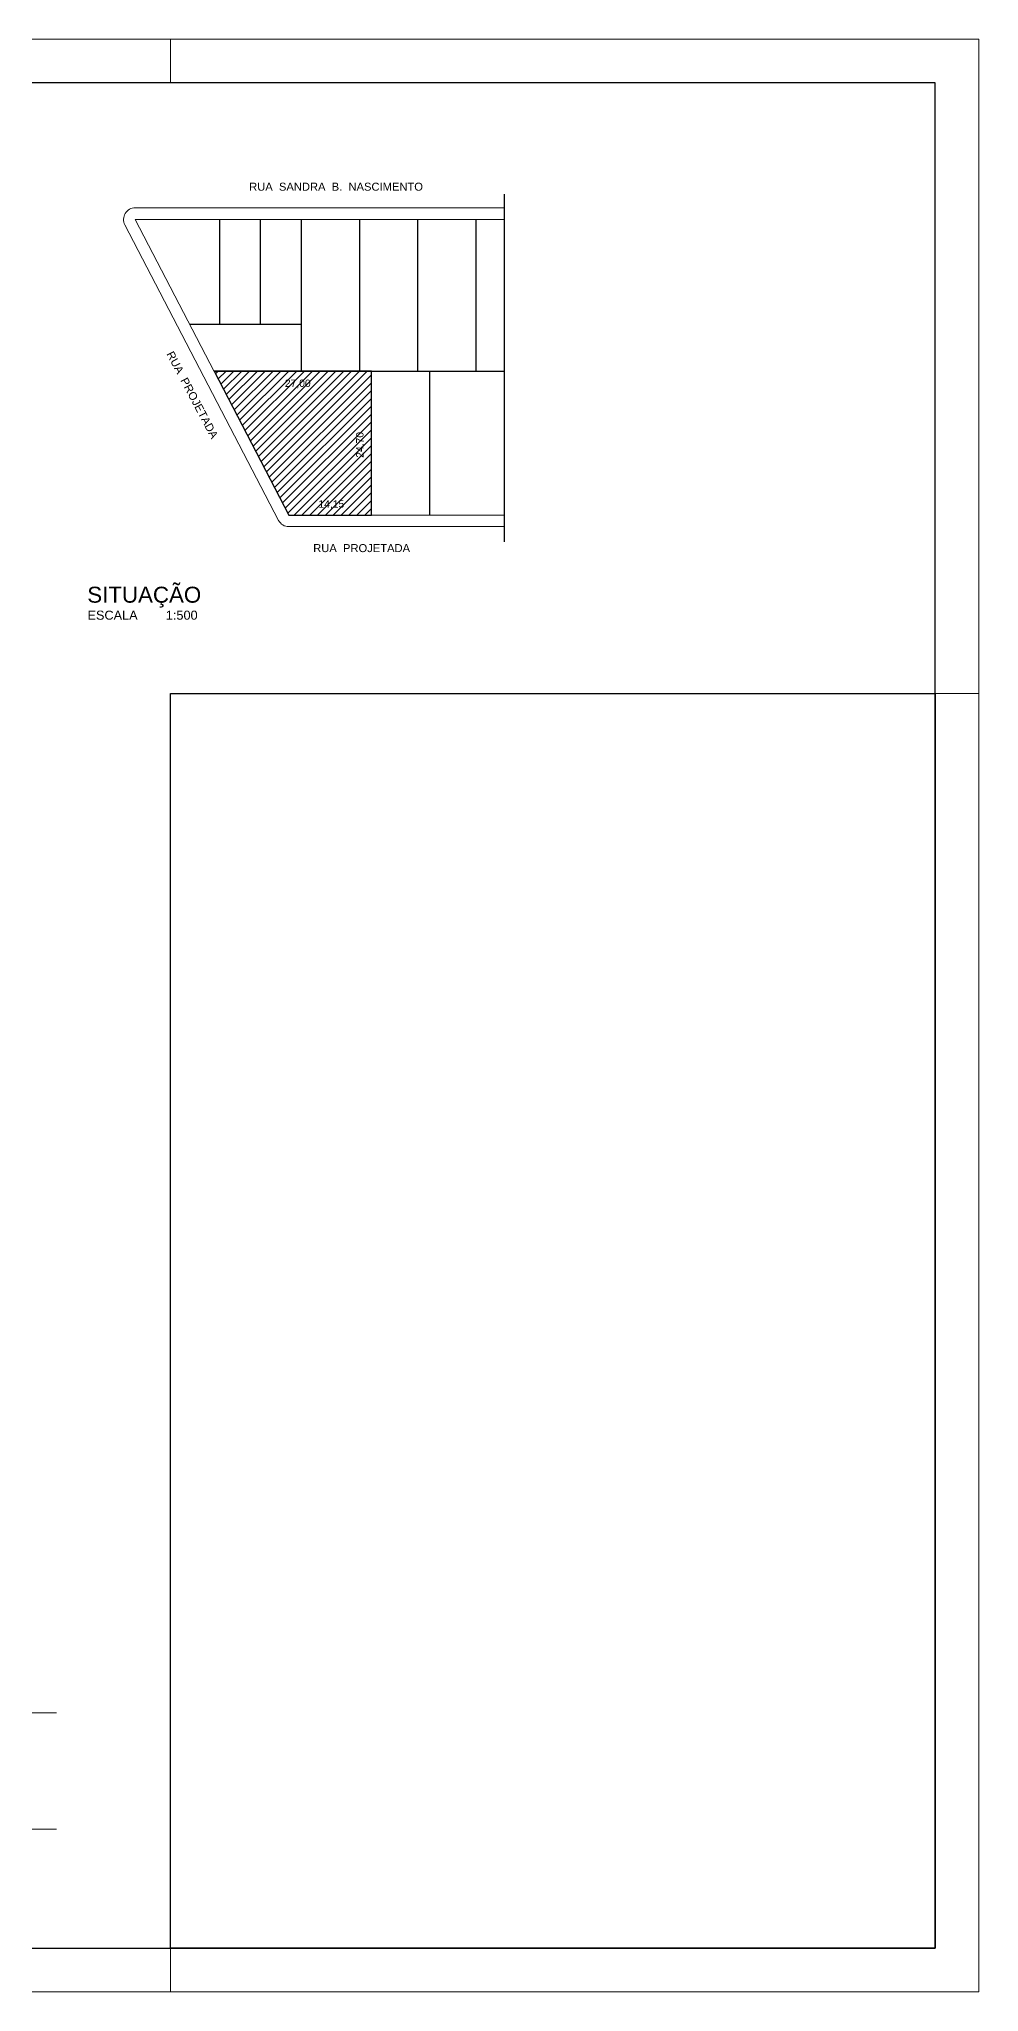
# Model space of a CAD drawing. Header units: millimetres. Extents: x 1865 to 2133, y 1062 to 1142.
# Drawn here: x 2025.46 to 2041.59, y 1061.99 to 1095.49 of the extents above; entities that cross this region are included whole.
import ezdxf

# ---------------------------------------------------------------- set-up
doc = ezdxf.new("R2010")
doc.units = ezdxf.units.MM
doc.layers.add('Cota', color=7, linetype='Continuous', lineweight=9)
doc.layers.add('texto', color=7, linetype='Continuous', lineweight=13)
doc.layers.add('FORMATO', color=7, linetype='Continuous')
doc.styles.add('arial', font='arial.ttf')
doc.styles.add('TARCISIO', font='arial.ttf')

msp = doc.modelspace()

# ---------------------------------------------------------------- hatches: boundary and pattern name
at = {"layer": 'Cota', "lineweight": 5}
h = msp.add_hatch(dxfattribs=at)
h.set_pattern_fill('LINE,_O', color=256, scale=0.03, angle=45)
h.set_pattern_definition([(45, (88.89501, 0), (-0.067351921, 0.067351921), [])])
h.paths.add_polyline_path([(2029.7496, 1087.3247), (2031.1646, 1087.3247), (2031.1646, 1089.7947), (2028.4646, 1089.7947)])
h.paths.add_polyline_path([(2031.0937, 1088.2687), (2031.0937, 1088.7877), (2030.8653, 1088.7877), (2030.8653, 1088.2687)], flags=24)
h.paths.add_polyline_path([(2030.2187, 1087.3872), (2030.7377, 1087.3872), (2030.7377, 1087.6155), (2030.2187, 1087.6155)], flags=24)
h.paths.add_polyline_path([(2029.6423, 1089.4584), (2030.1613, 1089.4584), (2030.1613, 1089.6868), (2029.6423, 1089.6868)], flags=24)

# ---------------------------------------------------------------- linework, layer by layer
at = {"color": 7, "linetype": 'Continuous', "lineweight": 20}
for p, q in [((2041.5919, 1095.4891), (1957.5919, 1095.4891)), ((2041.5919, 1061.9891), (2041.5919, 1095.4891)), ((1956.4669, 1061.9891), (2041.5919, 1061.9891))]:
    msp.add_line(p, q, dxfattribs=at)
for p, q in [((2040.8419, 1094.7391), (1958.3419, 1094.7391)), ((2040.8419, 1062.7391), (2040.8419, 1094.7391)), ((1958.3419, 1062.7391), (2040.8419, 1062.7391))]:
    msp.add_line(p, q)
msp.add_lwpolyline([(2027.7169, 1094.7391), (2027.7169, 1095.4891)], dxfattribs=at)
at = {"lineweight": 5}
msp.add_lwpolyline([(1995.8553, 1093.225), (2009.6135, 1066.7793), (2025.7635, 1066.7793)], dxfattribs=at)
for points in [[(2033.45, 1086.8634), (2033.45, 1092.8304)], [(2028.5646, 1090.5947), (2028.5646, 1092.3947)], [(2029.2646, 1090.5947), (2029.2646, 1092.3947)], [(2029.9646, 1089.7947), (2029.9646, 1092.3947)], [(2030.9646, 1089.7947), (2030.9646, 1092.3947)], [(2031.9646, 1089.7947), (2031.9646, 1092.3947)], [(2032.9646, 1089.7947), (2032.9646, 1092.3947)], [(2029.9646, 1090.5947), (2028.0484, 1090.5947)], [(2028.4646, 1089.7947), (2033.45, 1089.7947)], [(2032.1651, 1089.7947), (2032.1651, 1087.3247)]]:
    msp.add_lwpolyline(points)
at = {"lineweight": 9}
msp.add_lwpolyline([(2033.45, 1092.5947), (2027.1119, 1092.5947, 0.5628123), (2026.9345, 1092.3024), (2029.5721, 1087.2324, 0.2797442), (2029.7496, 1087.1247), (2033.45, 1087.1247)], format="xyb", dxfattribs=at)
at = {"lineweight": 5}
msp.add_lwpolyline([(1994.081, 1092.302), (2007.8392, 1065.8562, 0.2797442), (2009.6135, 1064.7793), (2025.7635, 1064.7793)], format="xyb", dxfattribs=at)
at = {"lineweight": 9}
msp.add_lwpolyline([(2033.45, 1092.3947), (2027.1119, 1092.3947), (2029.7496, 1087.3247), (2033.45, 1087.3247)], dxfattribs=at)
at = {"lineweight": 30}
msp.add_lwpolyline([(2029.7496, 1087.3247), (2031.1646, 1087.3247), (2031.1646, 1089.7947), (2028.4646, 1089.7947)], close=True, dxfattribs=at)
at = {"lineweight": 20}
msp.add_lwpolyline([(2041.5919, 1084.2641), (2040.8419, 1084.2641)], dxfattribs=at)
at = {"linetype": 'Continuous', "lineweight": 20}
msp.add_lwpolyline([(2027.7169, 1061.9891), (2027.7169, 1062.7391)], dxfattribs=at)
at = {"layer": 'FORMATO', "ltscale": 0.1}
msp.add_lwpolyline([(2027.7169, 1062.7391), (2027.7169, 1084.2641), (2040.8419, 1084.2641), (2040.8419, 1062.7391)], close=True, dxfattribs=at)

# ---------------------------------------------------------------- texts
at = {"layer": 'texto'}
for s, height, style, p in [('RUA  SANDRA  B.  NASCIMENTO', 0.137241, 'arial', (2029.0679, 1092.8878)), ('27,00', 0.12668, 'arial', (2029.6804, 1089.5215)), ('14,15', 0.12668, 'arial', (2030.2568, 1087.4503)), ('RUA  PROJETADA', 0.137241, 'arial', (2030.1671, 1086.6884)), ('SITUAÇÃO', 0.27378, 'TARCISIO', (2026.29, 1085.8207)), ('ESCALA        1:500', 0.156, 'TARCISIO', (2026.2938, 1085.5284))]:
    msp.add_text(s, height=height, dxfattribs=dict(at, style=style)).set_placement(p)
at = {"layer": 'texto', "style": 'arial'}
for s, height, rotation, p in [('RUA  PROJETADA', 0.137241, 297.86054, (2027.6446, 1090.0873)), ('24,70', 0.12668, 90, (2031.0305, 1088.3067))]:
    msp.add_text(s, height=height, rotation=rotation, dxfattribs=at).set_placement(p)

doc.saveas('drawing.dxf')
